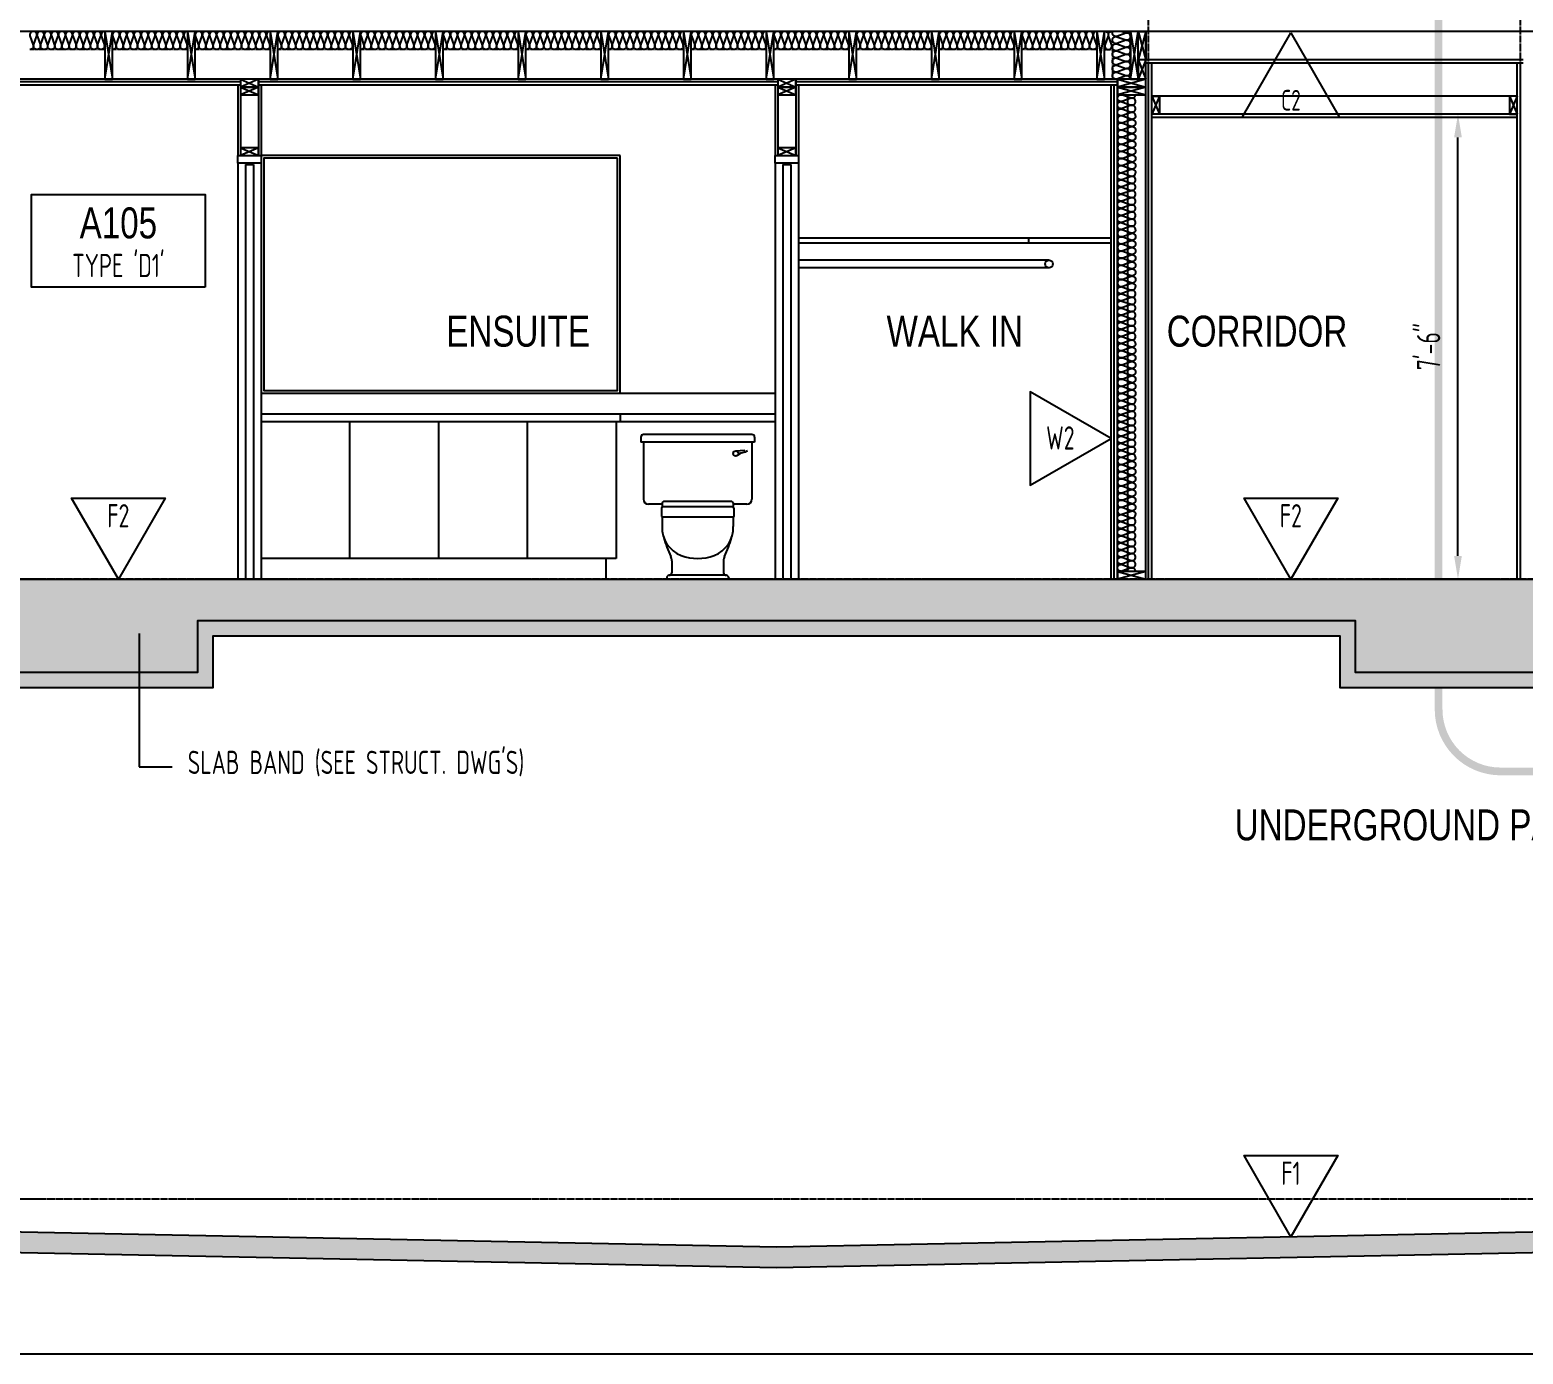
# Model space of a CAD drawing. Extents: x -2060 to 2145, y -590 to 992.
# Drawn here: x 1235.5 to 1524.5, y -237.8 to 18.5 of the extents above; entities that cross this region are included whole.
import ezdxf
from ezdxf.enums import TextEntityAlignment as Align

# ---------------------------------------------------------------- set-up
doc = ezdxf.new("R2010")
doc.units = 0
doc.header["$MEASUREMENT"] = 0
doc.linetypes.add('GRIDLINE', pattern=[1.53125, 1.375, -0.0625, 0.03125, -0.0625])
doc.linetypes.add('HIDDEN2', pattern=[0.1875, 0.125, -0.0625])
doc.layers.get('0').update_dxf_attribs({"linetype": 'CONTINUOUS'})
doc.layers.get('DEFPOINTS').update_dxf_attribs({"linetype": 'CONTINUOUS'})
for name, color, linetype in [('3', 85, 'CONTINUOUS'), ('DETAIL', 171, 'CONTINUOUS'), ('DIMENSIONS', 20, 'CONTINUOUS'), ('FURNITURE', 51, 'CONTINUOUS'), ('GRIDLINES', 65, 'GRIDLINE'), ('HATCH', 92, 'CONTINUOUS'), ('HIDDEN', 64, 'HIDDEN2'), ('STAIRS', 101, 'CONTINUOUS'), ('TEXT', 82, 'CONTINUOUS'), ('WALL', 215, 'CONTINUOUS')]:
    doc.layers.add(name, color=color, linetype=linetype)
doc.styles.add('48-ATT', font='archtitl.shx', dxfattribs={"width": 0.8, "height": 6})
doc.styles.add('AT', font='architxt.shx', dxfattribs={"width": 0.8})
doc.styles.add('ATT', font='archtitl.shx', dxfattribs={"width": 0.8})
doc.dimstyles.new('DIM48', dxfattribs={"dimscale": 48, "dimtxt": 0.09375, "dimasz": 0.09375, "dimexe": 0.0625, "dimexo": 0.0625, "dimgap": 0.0625, "dimtad": 1, "dimtoh": 1, "dimdec": 3, "dimzin": 3, "dimdsep": 46, "dimlunit": 4, "dimtxsty": 'AT', "dimcen": 0.09375, "dimdle": 0.0625, "dimclrd": 256, "dimclre": 256, "dimclrt": 82, "dimadec": 0, "dimazin": 0, "dimtfac": 1, "dimtdec": 3, "dimtofl": 0, "dimtmove": 2, "dimatfit": 3, "dimfxl": 1, "dimfrac": 2, "dimtolj": 1, "dimtzin": 0, "dimlwd": -1, "dimlwe": -1, "dimarcsym": 0})
pattern_1 = [(37.5, (-1201.539, 1962.2857), (-0.06299336, 1.9268238), [0, -1.52, 0, -1.7, 0, -1.625]), (7.5, (-1201.539, 1962.2857), (1.7697767, 2.822146), [0, -0.82, 0, -1.37, 0, -0.525]), (327.5, (-1202.769, 1962.2857), (3.1141419, 0.00565905), [0, -0.5, 0, -1.8, 0, -2.35]), (317.5, (-1202.769, 1962.2857), (3.0061266, 0.8776756), [0, -0.25, 0, -1.18, 0, -1.35])]

# ---------------------------------------------------------------- blocks, each defined once
blk = doc.blocks.new('BATT')
blk.add_lwpolyline([(1, 0, 0.492581), (0.753, 0.19), (0.247, 0.007, -0.492581), (0, 0.197, -0.492581), (0.247, 0.387), (0.753, 0.203, 0.492581), (1, 0.394, 0.492581), (0.753, 0.584), (0.247, 0.4, -0.492581), (0, 0.59, -0.492581), (0.247, 0.781), (0.753, 0.597, 0.492581), (1, 0.787, 0.492581), (0.753, 0.978), (0.247, 0.794, -0.492581), (0, 0.984, -0.492581), (0.247, 1.174), (0.753, 0.991, 0.492581), (1, 1.181, 0.492581), (0.753, 1.371), (0.247, 1.188, -0.492581), (0, 1.378, -0.492581), (0.247, 1.568), (0.753, 1.384, 0.492581), (1, 1.575, 0.492581), (0.753, 1.765), (0.247, 1.581, -0.492581), (0, 1.771, -0.492581), (0.247, 1.962), (0.753, 1.778, 0.492581), (1, 1.968, 0.492581), (0.753, 2.158), (0.247, 1.975, -0.492581), (0, 2.165, -0.492581), (0.247, 2.355), (0.753, 2.172, 0.492581), (1, 2.362, 0.492581), (0.753, 2.552), (0.247, 2.369, -0.492581), (0, 2.559, -0.492581), (0.247, 2.749), (0.753, 2.565, 0.492581), (1, 2.756, 0.492581), (0.753, 2.946), (0.247, 2.762, -0.492581), (0, 2.952, -0.492581), (0.247, 3.143), (0.753, 2.959, 0.492581), (1, 3.149)], format="xyb")
blk = doc.blocks.new('*D80')
at = {"layer": 'DEFPOINTS', "color": 0, "transparency": 16777216}
for p in [(1511.9, 2.16), (1511.9, 2.16), (1511.9, -87.84)]:
    blk.add_point(p, dxfattribs=at)
at = {"layer": 'DIMENSIONS', "transparency": 16777216}
blk.add_line((1511.9, -83.34), (1511.9, -2.34), dxfattribs=at)
for points in [[(1511.15, -2.34), (1512.65, -2.34), (1511.9, 2.16)], [(1511.15, -83.34), (1512.65, -83.34), (1511.9, -87.84)]]:
    blk.add_solid(points, dxfattribs=at)
at = {"layer": 'DIMENSIONS', "color": 82, "transparency": 16777216, "insert": (1506.22, -42.84), "char_height": 4.5, "attachment_point": 5, "rotation": 90, "style": 'AT'}
blk.add_mtext('\\A1;7\'-6"', dxfattribs=at)
blk = doc.blocks.new('W1')
blk.add_lwpolyline([(0, 0), (0.1886, 0.3267), (-0.1886, 0.3267)], close=True)
at = {"style": 'AT', "width": 0.8}
blk.add_attdef('XX', text='', height=0.0938, dxfattribs=at).set_placement((0.0003, 0.2088), align=Align.CENTER)
blk = doc.blocks.new('W2')
blk.add_lwpolyline([(0, 0), (0.3267, 0.1886), (0.3267, -0.1886)], close=True)
at = {"style": 'AT', "width": 0.8}
blk.add_attdef('XX', text='', height=0.0938, dxfattribs=at).set_placement((0.2046, -0.0447), align=Align.CENTER)
blk = doc.blocks.new('W4')
blk.add_lwpolyline([(0, 16.34), (9.43, 0), (-9.43, 0)], close=True)
at = {"style": 'AT', "width": 0.8}
blk.add_attdef('XX', text='', height=4, dxfattribs=at).set_placement((0.01, 1.32), align=Align.CENTER)

msp = doc.modelspace()

# ---------------------------------------------------------------- hatches: boundary and pattern name
at = {"layer": 'HATCH'}
h = msp.add_hatch(dxfattribs=at)
h.set_pattern_fill('AR-CONC', color=256, scale=2, style=0)
h.set_pattern_definition([(51.1935, (-1201.539, 1962.286), (14.368233, -0.955977), [1.5, -16.5]), (356.1935, (-1201.539, 1962.286), (-3.08777, 14.98278), [1.2, -13.2]), (101.6449, (-1200.342, 1962.206), (11.280473, 14.026793), [1.274804, -14.02284]), (47.3777, (-1201.622, 1966.285), (21.40914, -2.865075), [2.25, -24.75]), (97.8291, (-1199.838, 1966.046), (18.2834, 19.86749), [1.9122, -21.03426]), (352.3777, (-1201.622, 1966.285), (18.28339, 19.8675), [1.8, -19.8]), (22.1935, (-1199.602, 1965.327), (12.103273, -7.801974), [1.5, -16.5]), (327.1935, (-1199.602, 1965.327), (4.56317, 14.601214), [1.2, -13.2]), (72.6449, (-1198.593, 1964.677), (16.66645, 6.799227), [1.274804, -14.02284]), (38.69349, (-1201.539, 1962.2857), (0.104469, 6.661498), [0, -13.04, 0, -13.4, 0, -13.25]), (8.6935, (-1201.539, 1962.286), (5.095947, 7.996111), [0, -7.64, 0, -12.74, 0, -5.05]), (328.69349, (-1205.998, 1962.193), (10.683528, -0.228622), [0, -5, 0, -15.6, 0, -20.7]), (318.6935, (-1207.9975, 1962.151), (11.619492, 2.244607), [0, -6.5, 0, -10.36, 0, -14.7])])
h.paths.add_polyline_path([(1492.0133, -95.8426), (1268.0134, -95.8426), (1268.0134, -105.8426), (1172.0134, -105.8426), (1172.0134, -100.8242), (1008.0134, -104.1042), (1008.0134, -96.1026), (1122.0134, -93.8226), (1122.0134, -87.8426), (1830.0134, -87.8426), (1830.0134, -94.9051), (2021.1988, -98.8881), (2021.1988, -106.8899), (1996.0133, -106.3652), (1996.0133, -116.3673), (1900.0133, -114.3673), (1900.0133, -104.3652), (1792.0133, -102.1152), (1792.0133, -105.8426), (1696.0133, -105.8426), (1696.0133, -95.8426), (1588.0133, -95.8426), (1588.0133, -105.8426), (1492.0133, -105.8426)])
h = msp.add_hatch(dxfattribs=at)
h.set_pattern_fill('AR-SAND', color=256, style=0)
h.set_pattern_definition(pattern_1)
h.paths.add_polyline_path([(1203.5851, -105.8426), (1268.0134, -105.8426), (1268.0134, -95.8426), (1318.6211, -95.8426), (1318.6211, -98.8426), (1271.0134, -98.8426), (1271.0134, -108.8426), (1203.5851, -108.8426)])
h = msp.add_hatch(dxfattribs=at)
h.set_pattern_fill('AR-SAND', color=256, style=0)
h.set_pattern_definition(pattern_1)
h.paths.add_polyline_path([(1318.6211, -95.8426), (1413.9697, -95.8426), (1413.9697, -98.8426), (1318.6211, -98.8426)])
h = msp.add_hatch(dxfattribs=at)
h.set_pattern_fill('AR-SAND', color=256, style=0)
h.set_pattern_definition(pattern_1)
h.paths.add_polyline_path([(1413.9697, -95.8426), (1492.0134, -95.8426), (1492.0133, -105.8426), (1572.4318, -105.8426), (1572.4318, -108.8426), (1489.0132, -108.8426), (1489.0133, -98.8426), (1413.9697, -98.8426)])
h = msp.add_hatch(dxfattribs=at)
h.set_pattern_fill('AR-CONC', color=256, scale=2, style=0)
h.set_pattern_definition([(50, (-1201.539, 1962.286), (14.345204, -1.255043), [1.5, -16.5]), (355, (-1201.539, 1962.286), (-2.775027, 15.04384), [1.2, -13.2]), (100.4514, (-1200.343, 1962.181), (11.57019, 13.78879), [1.274804, -14.02284]), (46.1842, (-1201.539, 1966.286), (21.34482, -3.31038), [2.25, -24.75]), (96.6356, (-1199.76, 1966.01), (18.69325, 19.48236), [1.9122, -21.03426]), (351.1842, (-1201.54, 1966.286), (18.69324, 19.48237), [1.8, -19.8]), (21, (-1199.539, 1965.286), (11.93814, -8.052378), [1.5, -16.5]), (326, (-1199.539, 1965.286), (4.866307, 14.503), [1.2, -13.2]), (71.4514, (-1198.544, 1964.615), (16.804453, 6.45061), [1.274804, -14.02284]), (37.5, (-1201.539, 1962.2857), (0.243197, 6.657877), [0, -13.04, 0, -13.4, 0, -13.25]), (7.5, (-1201.539, 1962.286), (5.261391, 7.888234), [0, -7.64, 0, -12.74, 0, -5.05]), (327.5, (-1205.999, 1962.286), (10.676449, -0.4510974), [0, -5, 0, -15.6, 0, -20.7]), (317.5, (-1207.999, 1962.286), (11.663723, 2.0021), [0, -6.5, 0, -10.36, 0, -14.7])])
h.paths.add_polyline_path([(1016.0134, -213.8434), (1016.0134, -209.8426), (1380.0134, -217.0926), (1744.0134, -209.8426), (2021.1988, -215.3634), (2021.1988, -219.3642), (1744.0134, -213.8434), (1380.0134, -221.0934)])

# ---------------------------------------------------------------- linework, layer by layer
at = {"layer": '3'}
for p, q in [((1524.5134, 12.0324), (1451.5134, 12.0324)), ((1452.6384, -87.8426), (1452.6384, 12.0324)), ((1523.3884, -87.8426), (1523.3884, 12.0324)), ((1276.2634, 7.7824), (1128.0134, 7.7824)), ((1275.7634, 7.7824), (1275.7634, -5.8426)), ((1380.2634, 7.7824), (1279.7634, 7.7824)), ((1280.2634, 7.7824), (1280.2634, -5.8426)), ((1379.7634, 7.7824), (1379.7634, -5.8426)), ((1446.0134, 7.7824), (1383.7634, 7.7824)), ((1384.2634, 7.7824), (1384.2634, -5.8426)), ((1444.7634, -87.8426), (1444.7634, 7.7824)), ((1523.3884, 1.5324), (1452.6384, 1.5324))]:
    msp.add_line(p, q, dxfattribs=at)
at = {"layer": 'DETAIL'}
for p, q in [((1277.2634, -7.5926), (1277.2634, -87.5926)), ((1277.2634, -7.5926), (1278.7634, -7.5926)), ((1278.7634, -7.5926), (1278.7634, -87.5926)), ((1381.2634, -7.5926), (1382.7634, -7.5926)), ((1381.2634, -7.5926), (1381.2634, -87.5926)), ((1382.7634, -7.5926), (1382.7634, -87.5926)), ((1444.7634, -21.8426), (1428.7634, -21.8426)), ((1428.7634, -21.8426), (1428.7634, -22.8426)), ((1444.7634, -22.8426), (1428.7634, -22.8426))]:
    msp.add_line(p, q, dxfattribs=at)
for points in [[(1250.0134, 18.1574), (1250.0134, 8.9074), (1251.5134, 8.9074), (1251.5134, 18.1574)], [(1266.0134, 18.1574), (1266.0134, 8.9074), (1267.5134, 8.9074), (1267.5134, 18.1574)], [(1282.0134, 18.1574), (1282.0134, 8.9074), (1283.5134, 8.9074), (1283.5134, 18.1574)], [(1298.0134, 18.1574), (1298.0134, 8.9074), (1299.5134, 8.9074), (1299.5134, 18.1574)], [(1314.0134, 18.1574), (1314.0134, 8.9074), (1315.5134, 8.9074), (1315.5134, 18.1574)], [(1330.0134, 18.1574), (1330.0134, 8.9074), (1331.5134, 8.9074), (1331.5134, 18.1574)], [(1346.0134, 18.1574), (1346.0134, 8.9074), (1347.5134, 8.9074), (1347.5134, 18.1574)], [(1362.0134, 18.1574), (1362.0134, 8.9074), (1363.5134, 8.9074), (1363.5134, 18.1574)], [(1378.0134, 18.1574), (1378.0134, 8.9074), (1379.5134, 8.9074), (1379.5134, 18.1574)], [(1394.0134, 18.1574), (1394.0134, 8.9074), (1395.5134, 8.9074), (1395.5134, 18.1574)], [(1410.0134, 18.1574), (1410.0134, 8.9074), (1411.5134, 8.9074), (1411.5134, 18.1574)], [(1426.0134, 18.1574), (1426.0134, 8.9074), (1427.5134, 8.9074), (1427.5134, 18.1574)], [(1442.0134, 18.1574), (1442.0134, 8.9074), (1443.5134, 8.9074), (1443.5134, 18.1574)], [(1448.5134, 18.1574), (1448.5134, 8.9074), (1450.0134, 8.9074), (1450.0134, 18.1574)], [(1450.0134, 18.1574), (1451.5134, 18.1574), (1451.5134, 12.6574), (1450.0134, 12.6574)], [(1450.0134, 8.9074), (1451.5134, 8.9074), (1451.5134, 12.6574), (1450.0134, 12.6574)], [(1276.2634, 7.4074), (1279.7634, 7.4074), (1279.7634, 8.9074), (1276.2634, 8.9074)], [(1380.2634, 7.4074), (1383.7634, 7.4074), (1383.7634, 8.9074), (1380.2634, 8.9074)], [(1446.0134, 7.4074), (1451.5134, 7.4074), (1451.5134, 8.9074), (1446.0134, 8.9074)], [(1276.2634, 5.9074), (1279.7634, 5.9074), (1279.7634, 7.4074), (1276.2634, 7.4074)], [(1380.2634, 5.9074), (1383.7634, 5.9074), (1383.7634, 7.4074), (1380.2634, 7.4074)], [(1446.0134, 5.9074), (1451.5134, 5.9074), (1451.5134, 7.4074), (1446.0134, 7.4074)], [(1454.1384, 2.1574), (1452.6384, 2.1574), (1452.6384, 5.6574), (1454.1384, 5.6574)], [(1521.8884, 2.1574), (1523.3884, 2.1574), (1523.3884, 5.6574), (1521.8884, 5.6574)], [(1276.2634, -5.8426), (1279.7634, -5.8426), (1279.7634, -4.3426), (1276.2634, -4.3426)], [(1380.2634, -5.8426), (1383.7634, -5.8426), (1383.7634, -4.3426), (1380.2634, -4.3426)], [(1280.2634, -7.3426), (1275.7634, -7.3426), (1275.7634, -5.8426), (1280.2634, -5.8426)], [(1384.2634, -7.3426), (1379.7634, -7.3426), (1379.7634, -5.8426), (1384.2634, -5.8426)], [(1446.0134, -87.8426), (1451.5134, -87.8426), (1451.5134, -86.3426), (1446.0134, -86.3426)]]:
    msp.add_lwpolyline(points, close=True, dxfattribs=at)
msp.add_circle((1432.7634, -26.8426), 0.75, dxfattribs=at)
at = {"layer": 'FURNITURE'}
for p, q in [((1250.0134, 8.9074), (1251.5134, 18.1574)), ((1250.0134, 18.1574), (1251.5134, 8.9074)), ((1266.0134, 8.9074), (1267.5134, 18.1574)), ((1266.0134, 18.1574), (1267.5134, 8.9074)), ((1282.0134, 8.9074), (1283.5134, 18.1574)), ((1282.0134, 18.1574), (1283.5134, 8.9074)), ((1298.0134, 8.9074), (1299.5134, 18.1574)), ((1298.0134, 18.1574), (1299.5134, 8.9074)), ((1314.0134, 8.9074), (1315.5134, 18.1574)), ((1314.0134, 18.1574), (1315.5134, 8.9074)), ((1330.0134, 8.9074), (1331.5134, 18.1574)), ((1330.0134, 18.1574), (1331.5134, 8.9074)), ((1346.0134, 8.9074), (1347.5134, 18.1574)), ((1346.0134, 18.1574), (1347.5134, 8.9074)), ((1362.0134, 8.9074), (1363.5134, 18.1574)), ((1362.0134, 18.1574), (1363.5134, 8.9074)), ((1378.0134, 8.9074), (1379.5134, 18.1574)), ((1378.0134, 18.1574), (1379.5134, 8.9074)), ((1394.0134, 8.9074), (1395.5134, 18.1574)), ((1394.0134, 18.1574), (1395.5134, 8.9074)), ((1410.0134, 8.9074), (1411.5134, 18.1574)), ((1410.0134, 18.1574), (1411.5134, 8.9074)), ((1426.0134, 8.9074), (1427.5134, 18.1574)), ((1426.0134, 18.1574), (1427.5134, 8.9074)), ((1442.0134, 8.9074), (1443.5134, 18.1574)), ((1442.0134, 18.1574), (1443.5134, 8.9074)), ((1448.5134, 8.9074), (1450.0134, 18.1574)), ((1448.5134, 18.1574), (1450.0134, 8.9074)), ((1451.5134, 18.1574), (1450.0134, 12.6574)), ((1450.0134, 18.1574), (1451.5134, 12.6574)), ((1450.0134, 12.6574), (1451.5134, 8.9074)), ((1451.5134, 12.6574), (1450.0134, 8.9074)), ((1276.2634, 8.9074), (1279.7634, 7.4074)), ((1279.7634, 8.9074), (1276.2634, 7.4074)), ((1383.7634, 8.9074), (1380.2634, 7.4074)), ((1380.2634, 8.9074), (1383.7634, 7.4074)), ((1451.5134, 8.9074), (1446.0134, 7.4074)), ((1446.0134, 8.9074), (1451.5134, 7.4074)), ((1276.2634, 7.4074), (1279.7634, 5.9074)), ((1279.7634, 7.4074), (1276.2634, 5.9074)), ((1383.7634, 7.4074), (1380.2634, 5.9074)), ((1380.2634, 7.4074), (1383.7634, 5.9074)), ((1446.0134, 7.4074), (1451.5134, 5.9074)), ((1451.5134, 7.4074), (1446.0134, 5.9074)), ((1454.1384, 5.6574), (1452.6384, 2.1574)), ((1452.6384, 5.6574), (1454.1384, 2.1574)), ((1523.3884, 5.6574), (1521.8884, 2.1574)), ((1521.8884, 5.6574), (1523.3884, 2.1574)), ((1279.7634, -4.3426), (1276.2634, -5.8426)), ((1276.2634, -4.3426), (1279.7634, -5.8426)), ((1380.2634, -4.3426), (1383.7634, -5.8426)), ((1383.7634, -4.3426), (1380.2634, -5.8426)), ((1275.7634, -7.3426), (1275.7634, -87.8426)), ((1280.2634, -7.3426), (1280.2634, -87.8426)), ((1379.7634, -7.3426), (1379.7634, -87.8426)), ((1384.2634, -7.3426), (1384.2634, -87.8426)), ((1428.7634, -21.8426), (1384.2634, -21.8426)), ((1428.7634, -22.8426), (1384.2634, -22.8426)), ((1432.7634, -26.0926), (1384.2634, -26.0926)), ((1432.7634, -27.5926), (1384.2634, -27.5926)), ((1280.2634, -51.8426), (1379.7634, -51.8426)), ((1280.2634, -55.8426), (1379.7634, -55.8426)), ((1280.2634, -57.3426), (1379.7634, -57.3426)), ((1297.4509, -83.8426), (1297.4509, -57.3426)), ((1314.6384, -83.8426), (1314.6384, -57.3426)), ((1331.8259, -83.8426), (1331.8259, -57.3426)), ((1349.0134, -57.3426), (1349.0134, -83.8426)), ((1349.7634, -55.8426), (1349.7634, -57.3426)), ((1353.7634, -60.3426), (1353.7634, -61.3426)), ((1375.2634, -59.8426), (1354.2634, -59.8426)), ((1375.7634, -60.3426), (1375.7634, -61.3426)), ((1375.7634, -61.3426), (1353.7634, -61.3426)), ((1354.2634, -61.3426), (1354.2634, -72.3426)), ((1372.0889, -63.0192), (1373.9086, -62.8508)), ((1373.08, -63.4882), (1372.41, -63.9316)), ((1374.0228, -63.2658), (1373.08, -63.4882)), ((1374.1586, -62.8508), (1374.2728, -63.2658)), ((1375.2634, -61.3426), (1375.2634, -72.3426)), ((1357.8884, -73.3426), (1355.2634, -73.3426)), ((1357.7634, -74.0926), (1357.7634, -75.7176)), ((1357.8884, -73.0926), (1357.8884, -73.7176)), ((1371.5134, -73.8426), (1358.0134, -73.8426)), ((1371.3884, -72.8426), (1358.1384, -72.8426)), ((1371.6384, -73.0926), (1371.6384, -73.7176)), ((1374.2634, -73.3426), (1371.6384, -73.3426)), ((1371.7634, -74.0926), (1371.7634, -75.7176)), ((1357.8884, -75.8426), (1357.8884, -77.6543)), ((1371.6384, -75.8426), (1357.8884, -75.8426)), ((1371.6384, -75.8426), (1371.6384, -77.6543)), ((1349.0134, -83.8426), (1280.2634, -83.8426)), ((1347.0134, -83.8426), (1347.0134, -87.8426)), ((1359.7634, -84.3101), (1359.7634, -86.5926)), ((1369.7634, -84.3101), (1369.7634, -86.5926)), ((1446.0134, -86.3426), (1451.5134, -87.8426)), ((1451.5134, -86.3426), (1446.0134, -87.8426)), ((1358.7634, -87.5926), (1358.7634, -87.8426)), ((1370.2634, -87.0926), (1359.2633, -87.0926)), ((1370.7634, -87.5926), (1370.7634, -87.8426)), ((2021.1988, -237.8426), (986.0134, -237.8426))]:
    msp.add_line(p, q, dxfattribs=at)
for points in [[(1349.7634, -5.8426), (1280.2634, -5.8426), (1280.2634, -51.8426), (1349.7634, -51.8426)], [(1349.2634, -6.3426), (1280.7634, -6.3426), (1280.7634, -51.3426), (1349.2634, -51.3426)]]:
    msp.add_lwpolyline(points, close=True, dxfattribs=at)
msp.add_circle((1372.1348, -63.5157), 0.4987, dxfattribs=at)
for centre, radius, start, end in [((1354.2634, -60.3426), 0.5, 90, 180), ((1375.2634, -60.3426), 0.5, 0, 90), ((1355.2634, -72.3426), 1, 180, 270), ((1358.0134, -74.0926), 0.25, 90, 180), ((1358.1384, -73.0926), 0.25, 90, 180), ((1358.0134, -73.7176), 0.125, 180, 270), ((1371.3884, -73.0926), 0.25, 0, 90), ((1371.5134, -73.7176), 0.125, 270, 0), ((1371.5134, -74.0926), 0.25, 0, 90), ((1374.2634, -72.3426), 1, 270, 0), ((1357.8884, -75.7176), 0.125, 180, 270), ((1363.5408, -77.9341), 5.6594, 177.165883, 249.744835), ((1365.9859, -77.9341), 5.6594, 290.255165, 2.834117), ((1371.6384, -75.7176), 0.125, 270, 0), ((1378.9074, -74.1207), 21.4712, 195.448911, 205.729657), ((1350.6193, -74.1207), 21.4712, 334.270343, 344.551089), ((1357.7634, -84.3101), 2, 0, 25.729657), ((1364.7634, -75.0926), 8.75, 248.676314, 291.323686), ((1371.7634, -84.3101), 2, 154.270343, 180), ((1359.2634, -86.5926), 0.5, 270, 0), ((1370.2634, -86.5926), 0.5, 180, 270), ((1359.2634, -87.5926), 0.5, 90, 180), ((1370.2634, -87.5926), 0.5, 0, 90)]:
    msp.add_arc(centre, radius, start, end, dxfattribs=at)
at = {"layer": 'GRIDLINES'}
for p, q in [((1452.0134, -87.8426), (1452.0134, 559.0867)), ((1524.0134, -87.8426), (1524.0134, 559.0867)), ((2144.8737, -87.8426), (912.0134, -87.8426)), ((2144.8737, -207.8426), (912.0134, -207.8426))]:
    msp.add_line(p, q, dxfattribs=at)
at = {"layer": 'HATCH'}
for points in [[(1250.0134, 18.1566, 0.01202375), (1249.9803, 18.1574, 0.4925808), (1249.3145, 17.2914), (1249.9571, 15.5234, -0.4925808), (1249.2914, 14.6574, -0.4925808), (1248.6256, 15.5234), (1249.2682, 17.2914, 0.4925808), (1248.6025, 18.1574, 0.4925808), (1247.9367, 17.2914), (1248.5793, 15.5234, -0.4925808), (1247.9136, 14.6574, -0.4925808), (1247.2478, 15.5234), (1247.8904, 17.2914, 0.4925808), (1247.2247, 18.1574, 0.4925808), (1246.5589, 17.2914), (1247.2015, 15.5234, -0.4925808), (1246.5358, 14.6574)], [(1266.0134, 18.1566, 0.01202375), (1265.9803, 18.1574, 0.4925808), (1265.3145, 17.2914), (1265.9571, 15.5234, -0.4925808), (1265.2914, 14.6574, -0.4925808), (1264.6256, 15.5234), (1265.2682, 17.2914, 0.4925808), (1264.6025, 18.1574, 0.4925808), (1263.9367, 17.2914), (1264.5793, 15.5234, -0.4925808), (1263.9136, 14.6574, -0.4925808), (1263.2478, 15.5234), (1263.8904, 17.2914, 0.4925808), (1263.2247, 18.1574, 0.4925808), (1262.5589, 17.2914), (1263.2015, 15.5234, -0.4925808), (1262.5358, 14.6574)], [(1282.0134, 18.1566, 0.01202375), (1281.9803, 18.1574, 0.4925808), (1281.3145, 17.2914), (1281.9571, 15.5234, -0.4925808), (1281.2914, 14.6574, -0.4925808), (1280.6256, 15.5234), (1281.2682, 17.2914, 0.4925808), (1280.6025, 18.1574, 0.4925808), (1279.9367, 17.2914), (1280.5793, 15.5234, -0.4925808), (1279.9136, 14.6574, -0.4925808), (1279.2478, 15.5234), (1279.8904, 17.2914, 0.4925808), (1279.2247, 18.1574, 0.4925808), (1278.5589, 17.2914), (1279.2015, 15.5234, -0.4925808), (1278.5358, 14.6574)], [(1298.0134, 18.1566, 0.01202375), (1297.9803, 18.1574, 0.4925808), (1297.3145, 17.2914), (1297.9571, 15.5234, -0.4925808), (1297.2914, 14.6574, -0.4925808), (1296.6256, 15.5234), (1297.2682, 17.2914, 0.4925808), (1296.6025, 18.1574, 0.4925808), (1295.9367, 17.2914), (1296.5793, 15.5234, -0.4925808), (1295.9136, 14.6574, -0.4925808), (1295.2478, 15.5234), (1295.8904, 17.2914, 0.4925808), (1295.2247, 18.1574, 0.4925808), (1294.5589, 17.2914), (1295.2015, 15.5234, -0.4925808), (1294.5358, 14.6574)], [(1314.0134, 18.1566, 0.01202375), (1313.9803, 18.1574, 0.4925808), (1313.3145, 17.2914), (1313.9571, 15.5234, -0.4925808), (1313.2914, 14.6574, -0.4925808), (1312.6256, 15.5234), (1313.2682, 17.2914, 0.4925808), (1312.6025, 18.1574, 0.4925808), (1311.9367, 17.2914), (1312.5793, 15.5234, -0.4925808), (1311.9136, 14.6574, -0.4925808), (1311.2478, 15.5234), (1311.8904, 17.2914, 0.4925808), (1311.2247, 18.1574, 0.4925808), (1310.5589, 17.2914), (1311.2015, 15.5234, -0.4925808), (1310.5358, 14.6574)], [(1330.0134, 18.1566, 0.01202375), (1329.9803, 18.1574, 0.4925808), (1329.3145, 17.2914), (1329.9571, 15.5234, -0.4925808), (1329.2914, 14.6574, -0.4925808), (1328.6256, 15.5234), (1329.2682, 17.2914, 0.4925808), (1328.6025, 18.1574, 0.4925808), (1327.9367, 17.2914), (1328.5793, 15.5234, -0.4925808), (1327.9136, 14.6574, -0.4925808), (1327.2478, 15.5234), (1327.8904, 17.2914, 0.4925808), (1327.2247, 18.1574, 0.4925808), (1326.5589, 17.2914), (1327.2015, 15.5234, -0.4925808), (1326.5358, 14.6574)], [(1346.0134, 18.1566, 0.01202375), (1345.9803, 18.1574, 0.4925808), (1345.3145, 17.2914), (1345.9571, 15.5234, -0.4925808), (1345.2914, 14.6574, -0.4925808), (1344.6256, 15.5234), (1345.2682, 17.2914, 0.4925808), (1344.6025, 18.1574, 0.4925808), (1343.9367, 17.2914), (1344.5793, 15.5234, -0.4925808), (1343.9136, 14.6574, -0.4925808), (1343.2478, 15.5234), (1343.8904, 17.2914, 0.4925808), (1343.2247, 18.1574, 0.4925808), (1342.5589, 17.2914), (1343.2015, 15.5234, -0.4925808), (1342.5358, 14.6574)], [(1362.0134, 18.1566, 0.01202375), (1361.9803, 18.1574, 0.4925808), (1361.3145, 17.2914), (1361.9571, 15.5234, -0.4925808), (1361.2914, 14.6574, -0.4925808), (1360.6256, 15.5234), (1361.2682, 17.2914, 0.4925808), (1360.6025, 18.1574, 0.4925808), (1359.9367, 17.2914), (1360.5793, 15.5234, -0.4925808), (1359.9136, 14.6574, -0.4925808), (1359.2478, 15.5234), (1359.8904, 17.2914, 0.4925808), (1359.2247, 18.1574, 0.4925808), (1358.5589, 17.2914), (1359.2015, 15.5234, -0.4925808), (1358.5358, 14.6574)], [(1378.0134, 18.1566, 0.01202375), (1377.9803, 18.1574, 0.4925808), (1377.3145, 17.2914), (1377.9571, 15.5234, -0.4925808), (1377.2914, 14.6574, -0.4925808), (1376.6256, 15.5234), (1377.2682, 17.2914, 0.4925808), (1376.6025, 18.1574, 0.4925808), (1375.9367, 17.2914), (1376.5793, 15.5234, -0.4925808), (1375.9136, 14.6574, -0.4925808), (1375.2478, 15.5234), (1375.8904, 17.2914, 0.4925808), (1375.2247, 18.1574, 0.4925808), (1374.5589, 17.2914), (1375.2015, 15.5234, -0.4925808), (1374.5358, 14.6574)], [(1394.0134, 18.1566, 0.01202375), (1393.9803, 18.1574, 0.4925808), (1393.3145, 17.2914), (1393.9571, 15.5234, -0.4925808), (1393.2914, 14.6574, -0.4925808), (1392.6256, 15.5234), (1393.2682, 17.2914, 0.4925808), (1392.6025, 18.1574, 0.4925808), (1391.9367, 17.2914), (1392.5793, 15.5234, -0.4925808), (1391.9136, 14.6574, -0.4925808), (1391.2478, 15.5234), (1391.8904, 17.2914, 0.4925808), (1391.2247, 18.1574, 0.4925808), (1390.5589, 17.2914), (1391.2015, 15.5234, -0.4925808), (1390.5358, 14.6574)], [(1410.0134, 18.1566, 0.01202375), (1409.9803, 18.1574, 0.4925808), (1409.3145, 17.2914), (1409.9571, 15.5234, -0.4925808), (1409.2914, 14.6574, -0.4925808), (1408.6256, 15.5234), (1409.2682, 17.2914, 0.4925808), (1408.6025, 18.1574, 0.4925808), (1407.9367, 17.2914), (1408.5793, 15.5234, -0.4925808), (1407.9136, 14.6574, -0.4925808), (1407.2478, 15.5234), (1407.8904, 17.2914, 0.4925808), (1407.2247, 18.1574, 0.4925808), (1406.5589, 17.2914), (1407.2015, 15.5234, -0.4925808), (1406.5358, 14.6574)], [(1426.0134, 18.1566, 0.01202375), (1425.9803, 18.1574, 0.4925808), (1425.3145, 17.2914), (1425.9571, 15.5234, -0.4925808), (1425.2914, 14.6574, -0.4925808), (1424.6256, 15.5234), (1425.2682, 17.2914, 0.4925808), (1424.6025, 18.1574, 0.4925808), (1423.9367, 17.2914), (1424.5793, 15.5234, -0.4925808), (1423.9136, 14.6574, -0.4925808), (1423.2478, 15.5234), (1423.8904, 17.2914, 0.4925808), (1423.2247, 18.1574, 0.4925808), (1422.5589, 17.2914), (1423.2015, 15.5234, -0.4925808), (1422.5358, 14.6574)], [(1442.0134, 18.1566, 0.01202375), (1441.9803, 18.1574, 0.4925808), (1441.3145, 17.2914), (1441.9571, 15.5234, -0.4925808), (1441.2914, 14.6574, -0.4925808), (1440.6256, 15.5234), (1441.2682, 17.2914, 0.4925808), (1440.6025, 18.1574, 0.4925808), (1439.9367, 17.2914), (1440.5793, 15.5234, -0.4925808), (1439.9136, 14.6574, -0.4925808), (1439.2478, 15.5234), (1439.8904, 17.2914, 0.4925808), (1439.2247, 18.1574, 0.4925808), (1438.5589, 17.2914), (1439.2015, 15.5234, -0.4925808), (1438.5358, 14.6574)], [(1443.5134, 18.1566, -0.01202375), (1443.5465, 18.1574, -0.4925808), (1444.2122, 17.2914), (1443.5696, 15.5234, 0.4925808), (1444.2354, 14.6574, 0.4925808), (1444.9011, 15.5234), (1444.2585, 17.2914, -0.4925808), (1444.9243, 18.1574, -0.03243035), (1445.0134, 18.1516, -0.03243035)], [(1448.5134, 8.9074, 0.4925808), (1447.6474, 9.5732), (1445.8794, 8.9306, -0.4925808), (1445.0134, 9.5963, -0.4925808), (1445.8794, 10.2621), (1447.6474, 9.6195, 0.4925808), (1448.5134, 10.2852, 0.4925808), (1447.6474, 10.951), (1445.8794, 10.3084, -0.4925808), (1445.0134, 10.9741, -0.4925808), (1445.8794, 11.6399), (1447.6474, 10.9973, 0.4925808), (1448.5134, 11.663, 0.4925808), (1447.6474, 12.3288), (1445.8794, 11.6862, -0.4925808), (1445.0134, 12.3519, -0.4925808), (1445.8794, 13.0177), (1447.6474, 12.3751, 0.4925808), (1448.5134, 13.0408, 0.4925808), (1447.6474, 13.7066), (1445.8794, 13.064, -0.4925808), (1445.0134, 13.7297, -0.4925808), (1445.8794, 14.3955), (1447.6474, 13.7529, 0.4925808), (1448.5134, 14.4186, 0.4925808), (1447.6474, 15.0844), (1445.8794, 14.4418, -0.4925808), (1445.0134, 15.1075, -0.4925808), (1445.8794, 15.7733), (1447.6474, 15.1307, 0.4925808), (1448.5134, 15.7964, 0.4925808), (1447.6474, 16.4622), (1445.8794, 15.8196, -0.4925808), (1445.0134, 16.4853, -0.4925808), (1445.8794, 17.1511), (1447.6474, 16.5085, 0.4925808), (1448.5134, 17.1742, 0.4925808), (1447.6474, 17.84), (1445.8794, 17.1974, -0.4925808), (1445.0134, 17.8631, -0.11080403), (1445.0794, 18.1574, -0.11080403)], [(1446.9013, 18.1574), (1447.6474, 17.8863, 0.31506642), (1448.3892, 18.1574, 0.31506642)], [(1250.0134, 15.1353, -0.14380825), (1250.0034, 15.5234), (1250.0134, 15.5508)], [(1266.0134, 15.1353, -0.14380825), (1266.0034, 15.5234), (1266.0134, 15.5508)], [(1282.0134, 15.1353, -0.14380825), (1282.0034, 15.5234), (1282.0134, 15.5508)], [(1298.0134, 15.1353, -0.14380825), (1298.0034, 15.5234), (1298.0134, 15.5508)], [(1314.0134, 15.1353, -0.14380825), (1314.0034, 15.5234), (1314.0134, 15.5508)], [(1330.0134, 15.1353, -0.14380825), (1330.0034, 15.5234), (1330.0134, 15.5508)], [(1346.0134, 15.1353, -0.14380825), (1346.0034, 15.5234), (1346.0134, 15.5508)], [(1362.0134, 15.1353, -0.14380825), (1362.0034, 15.5234), (1362.0134, 15.5508)], [(1378.0134, 15.1353, -0.14380825), (1378.0034, 15.5234), (1378.0134, 15.5508)], [(1394.0134, 15.1353, -0.14380825), (1394.0034, 15.5234), (1394.0134, 15.5508)], [(1410.0134, 15.1353, -0.14380825), (1410.0034, 15.5234), (1410.0134, 15.5508)], [(1426.0134, 15.1353, -0.14380825), (1426.0034, 15.5234), (1426.0134, 15.5508)], [(1442.0134, 15.1353, -0.14380825), (1442.0034, 15.5234), (1442.0134, 15.5508)], [(1443.5134, 15.1353, 0.14380825), (1443.5233, 15.5234), (1443.5134, 15.5508)], [(1445.0134, 15.7048), (1444.9474, 15.5234, 0.1959987), (1445.0134, 15.0075)], [(1449.5134, 1.8365, 0.4925808), (1448.6474, 2.5023), (1446.8794, 1.8597, -0.4925808), (1446.0134, 2.5254, -0.4925808), (1446.8794, 3.1912), (1448.6474, 2.5486, 0.4925808), (1449.5134, 3.2143, 0.4925808), (1448.6474, 3.88), (1446.8794, 3.2375, -0.4925808), (1446.0134, 3.9032, -0.4925808), (1446.8794, 4.5689), (1448.6474, 3.9264, 0.4925808), (1449.5134, 4.5921, 0.4925808), (1448.6474, 5.2578), (1446.8794, 4.6153, -0.4925808), (1446.0134, 5.281, -0.29340926), (1446.4156, 5.9074, -0.29340926)], [(1446.9876, 5.9074), (1448.6474, 5.3041, 0.46467241), (1449.5105, 5.9074)]]:
    msp.add_lwpolyline(points, format="xyb", dxfattribs=at)
at = {"layer": 'HIDDEN', "ltscale": 0.25}
for p, q in [((1250.0134, 14.6574), (1235.5134, 14.6574)), ((1266.0134, 14.6574), (1251.5134, 14.6574)), ((1282.0134, 14.6574), (1267.5134, 14.6574)), ((1298.0134, 14.6574), (1283.5134, 14.6574)), ((1314.0134, 14.6574), (1299.5134, 14.6574)), ((1330.0134, 14.6574), (1315.5134, 14.6574)), ((1346.0134, 14.6574), (1331.5134, 14.6574)), ((1362.0134, 14.6574), (1347.5134, 14.6574)), ((1378.0134, 14.6574), (1363.5134, 14.6574)), ((1394.0134, 14.6574), (1379.5134, 14.6574)), ((1410.0134, 14.6574), (1395.5134, 14.6574)), ((1426.0134, 14.6574), (1411.5134, 14.6574)), ((1442.0134, 14.6574), (1427.5134, 14.6574)), ((1443.5134, 14.6574), (1445.0134, 14.6574)), ((1445.0134, 14.6574), (1445.0134, 8.9074))]:
    msp.add_line(p, q, dxfattribs=at)
at = {"layer": 'STAIRS'}
for p, q in [((1828.5134, 18.1574), (1122.0134, 18.1574)), ((1451.5134, -87.8426), (1451.5134, 18.1574)), ((1524.5134, 12.6574), (1451.5134, 12.6574)), ((1452.0134, -87.8426), (1452.0134, 12.0324)), ((1524.0134, -87.8426), (1524.0134, 12.0324)), ((1451.5134, 8.9074), (1122.0134, 8.9074)), ((1276.2634, 8.9074), (1276.2634, -5.8426)), ((1279.7634, 8.9074), (1279.7634, -5.8426)), ((1380.2634, 8.9074), (1380.2634, -5.8426)), ((1383.7634, 8.9074), (1383.7634, -5.8426)), ((1446.0134, -87.8426), (1446.0134, 8.9074)), ((1276.2634, 8.4074), (1128.0134, 8.4074)), ((1380.2634, 8.4074), (1279.7634, 8.4074)), ((1446.0134, 8.4074), (1383.7634, 8.4074)), ((1445.3884, -87.8426), (1445.3884, 7.7824)), ((1448.0134, -86.3426), (1448.0134, 5.9074)), ((1523.3884, 5.6574), (1452.6384, 5.6574)), ((1523.3884, 2.1574), (1452.6384, 2.1574))]:
    msp.add_line(p, q, dxfattribs=at)
at = {"layer": 'STAIRS', "flags": 128}
msp.add_lwpolyline([(1074.0134, -102.7842), (1074.0134, -105.7848), (1169.0134, -103.8848), (1169.0134, -108.8426), (1271.0134, -108.8426), (1271.0134, -98.8426), (1489.0133, -98.8426), (1489.0132, -108.8426), (1591.0133, -108.8426), (1591.0133, -98.8426), (1693.0133, -98.8426), (1693.0133, -108.8426), (1795.0133, -108.8426), (1795.0133, -105.1783), (1878.0134, -106.9075), (1878.0134, -103.9068)], dxfattribs=at)
at = {"layer": 'TEXT', "linetype": 'Continuous', "const_width": 1.5, "flags": 128}
msp.add_lwpolyline([(1528.9452, 351.8001), (1520.1546, 351.8001, 0.41421356), (1508.1546, 339.8001), (1508.1546, -113.0628, 0.41421356), (1520.1546, -125.0628), (1528.9452, -125.0628, 0.41421356), (1540.9452, -113.0628), (1540.9452, 339.8001, 0.41421356)], format="xyb", close=True, dxfattribs=at)
at = {"layer": 'TEXT'}
msp.add_lwpolyline([(1269.4406, -31.3426), (1235.8406, -31.3426), (1235.8406, -13.3926), (1269.4406, -13.3926)], close=True, dxfattribs=at)
at = {"layer": 'WALL'}
msp.add_line((1122.0134, -87.8426), (1830.0134, -87.8426), dxfattribs=at)
at = {"layer": 'WALL', "flags": 128}
for points in [[(1016.0134, -103.9442), (1172.0134, -100.8242), (1172.0134, -105.8426), (1268.0134, -105.8426), (1268.0134, -95.8426), (1492.0134, -95.8426), (1492.0133, -105.8426), (1588.0133, -105.8426), (1588.0133, -95.8426), (1696.0133, -95.8426), (1696.0133, -105.8426), (1792.0133, -105.8426), (1792.0133, -102.1152), (1900.0133, -104.3652)], [(1016.0134, -209.8426), (1380.0134, -217.0926), (1744.0134, -209.8426), (2021.1988, -215.3634)], [(1016.0134, -213.8434), (1380.0134, -221.0934), (1744.0134, -213.8434), (2021.1988, -219.3642)]]:
    msp.add_lwpolyline(points, dxfattribs=at)

# ---------------------------------------------------------------- block references
at = {"layer": 'HATCH', "xscale": -3.5, "yscale": 3.5, "zscale": 3.5}
for p, rotation in [((1246.5358, 18.1574), 90), ((1262.5358, 18.1574), 90), ((1278.5358, 18.1574), 90), ((1294.5358, 18.1574), 90), ((1310.5358, 18.1574), 90), ((1326.5358, 18.1574), 90), ((1342.5358, 18.1574), 90), ((1358.5358, 18.1574), 90), ((1374.5358, 18.1574), 90), ((1390.5358, 18.1574), 90), ((1406.5358, 18.1574), 90), ((1422.5358, 18.1574), 90), ((1438.5358, 18.1574), 90), ((1446.0134, 1.8365), 180), ((1446.0134, -20.2083), 180), ((1446.0134, -42.253), 180), ((1446.0134, -64.2978), 180)]:
    msp.add_blockref('BATT', p, dxfattribs=dict(at, rotation=rotation))
at = {"layer": 'HATCH', "xscale": 3.5, "yscale": 3.5, "zscale": 3.5}
for p in [(1446.0134, -20.2083), (1446.0134, -42.253), (1446.0134, -64.2978), (1446.0134, -86.3426)]:
    msp.add_blockref('BATT', p, dxfattribs=at)
at = {"layer": 'TEXT'}
msp.add_blockref('W4', (1479.5668, 1.5324), dxfattribs=at).add_auto_attribs({'XX': 'C2'})
ref = msp.add_blockref('W2', (1444.7634, -60.6138), dxfattribs=dict(at, xscale=-48, yscale=48, zscale=48))
ref.add_attrib('XX', 'W2', dxfattribs={"layer": '0', "height": 4.5, "style": 'AT', "width": 0.8}).set_placement((1434.943, -62.7573), align=Align.CENTER)
ref = msp.add_blockref('W1', (1252.6406, -87.8426), dxfattribs=dict(at, xscale=-48, yscale=48, zscale=48))
ref.add_attrib('XX', 'F2', dxfattribs={"layer": '0', "height": 4.5, "style": 'AT', "width": 0.8}).set_placement((1252.6263, -77.8192), align=Align.CENTER)
ref = msp.add_blockref('W1', (1479.5668, -87.8426), dxfattribs=dict(at, xscale=-48, yscale=48, zscale=48))
ref.add_attrib('XX', 'F2', dxfattribs={"layer": '0', "height": 4.5, "style": 'AT', "width": 0.8}).set_placement((1479.5524, -77.8192), align=Align.CENTER)
ref = msp.add_blockref('W1', (1479.5668, -215.1097), dxfattribs=dict(at, xscale=-48, yscale=48, zscale=48))
ref.add_attrib('XX', 'F1', dxfattribs={"layer": '0', "height": 4.5, "style": 'AT', "width": 0.8}).set_placement((1479.5524, -205.0864), align=Align.CENTER)

# ---------------------------------------------------------------- texts
at = {"layer": 'TEXT', "width": 0.8}
for s, height, style, p in [('A105', 6, 'ATT', (1252.6406, -21.8926)), ("TYPE 'D1'", 4.5, 'AT', (1252.6406, -29.3926))]:
    msp.add_text(s, height=height, dxfattribs=dict(at, style=style)).set_placement(p, align=Align.CENTER)
at = {"layer": 'TEXT', "style": '48-ATT', "width": 0.8}
for s, p in [('ENSUITE', (1330.0134, -39.8426)), ('WALK IN', (1414.5134, -39.8426)), ('CORRIDOR', (1473.0134, -39.8426))]:
    msp.add_text(s, height=6, dxfattribs=at).set_placement(p, align=Align.MIDDLE)
msp.add_text('UNDERGROUND PARKING', height=6, dxfattribs=at).set_placement((1468.7, -138.4))
at = {"layer": 'TEXT', "insert": (1266.0764, -121.0559), "char_height": 4.5, "width": 96.668534, "attachment_point": 1, "style": 'AT'}
msp.add_mtext("SLAB BAND (SEE STRUCT. DWG'S)\\P ", dxfattribs=at)

# ---------------------------------------------------------------- dimensions: what is measured, and where the dimension line sits
at = {"layer": 'DIMENSIONS'}
dim = msp.add_linear_dim(base=(1511.902, 2.1574), p1=(1511.902, -87.8426), p2=(1511.902, 2.1574), angle=90, dimstyle='DIM48', dxfattribs=at)
dim.commit()
dim.dimension.update_dxf_attribs({"geometry": '*D80', "text_midpoint": (1506.2234, -42.8426)})

# ---------------------------------------------------------------- leaders
at = {"layer": 'TEXT', "annotation_type": 0, "has_hookline": 1, "hookline_direction": 1, "text_width": 93.6}
msp.add_leader([(1256.6906, -98.3617), (1256.6906, -124.1606), (1263.0798, -124.1854)], dimstyle='DIM48', override={"dimgap": 0.0625, "dimtad": 0}, dxfattribs=at)

doc.saveas('drawing.dxf')
